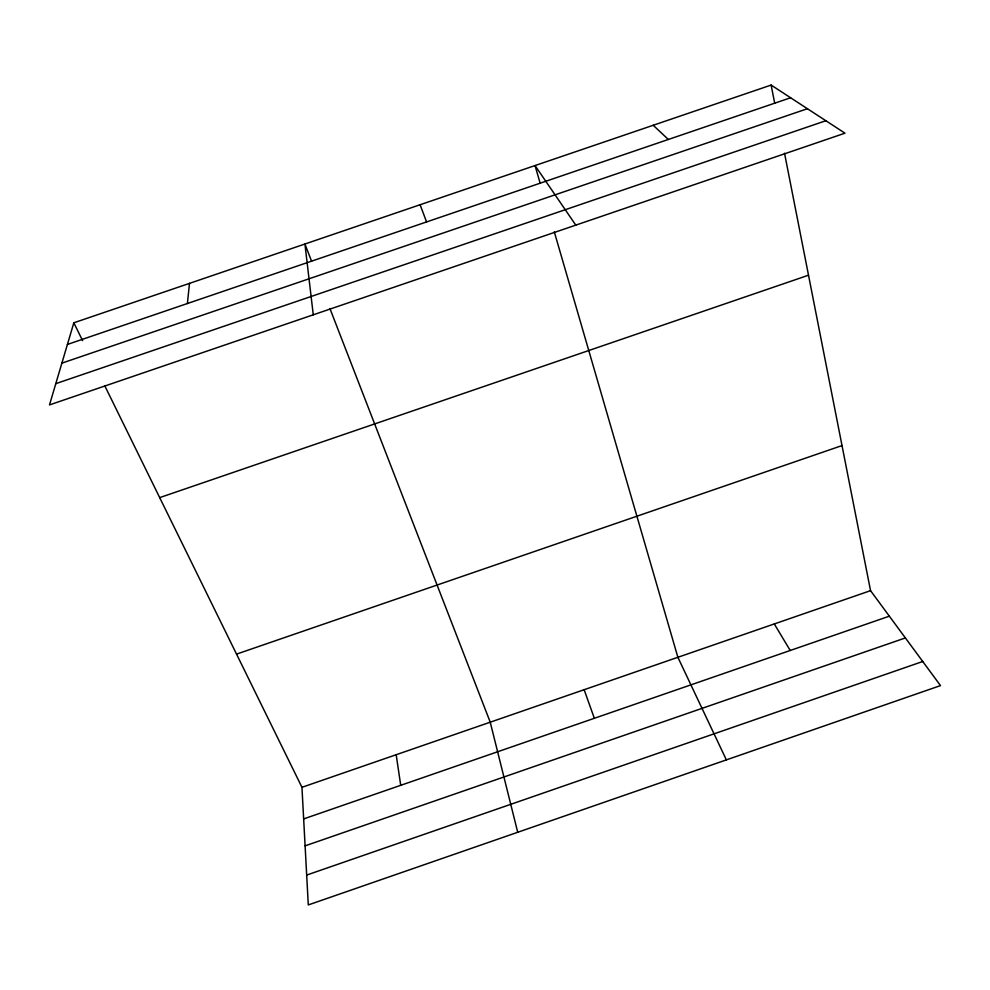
<?xml version="1.0" encoding="UTF-8"?>
<svg xmlns="http://www.w3.org/2000/svg" width="990" height="990" viewBox="0 0 990 990"><rect width="100%" height="100%" fill="white"/><g stroke="black" fill="none" stroke-linecap="round" stroke-linejoin="round"><path stroke-width="1.49" d="M187.395 303.522L189.498 283.363M73.829 322.802L49.5 404.91L844.965 133.18L771.123 85.066L73.829 322.802L82.591 340.634M301.95 787.31L870.544 590.659L940.5 685.6L308.286 904.934L301.95 787.31L104.829 385.902M303.658 818.916L889.342 616.176M305.106 845.856L905.38 637.931M306.677 875.073L922.742 661.493M236.548 654.118L842.007 445.574M159.687 497.624L808.508 275.208M67.419 344.446L790.602 97.763M61.875 363.144L807.419 108.714M55.799 383.662L825.87 120.731M653.202 125.272L668.337 139.466M575.796 225.126L535.033 165.553L540.169 183.237M774.291 623.947L790.218 650.492M726.363 759.887L677.878 657.298L554.301 231.87M311.578 261.212L304.92 244.01L313.273 314.808M329.918 308.521L490.236 722.193L517.721 832.281M420.094 204.744L426.579 221.933M584.137 689.708L594.346 718.295M771.123 85.066L774.7 103.245M784.526 153.227L870.544 590.659M396.173 754.726L400.727 785.318"/></g></svg>
